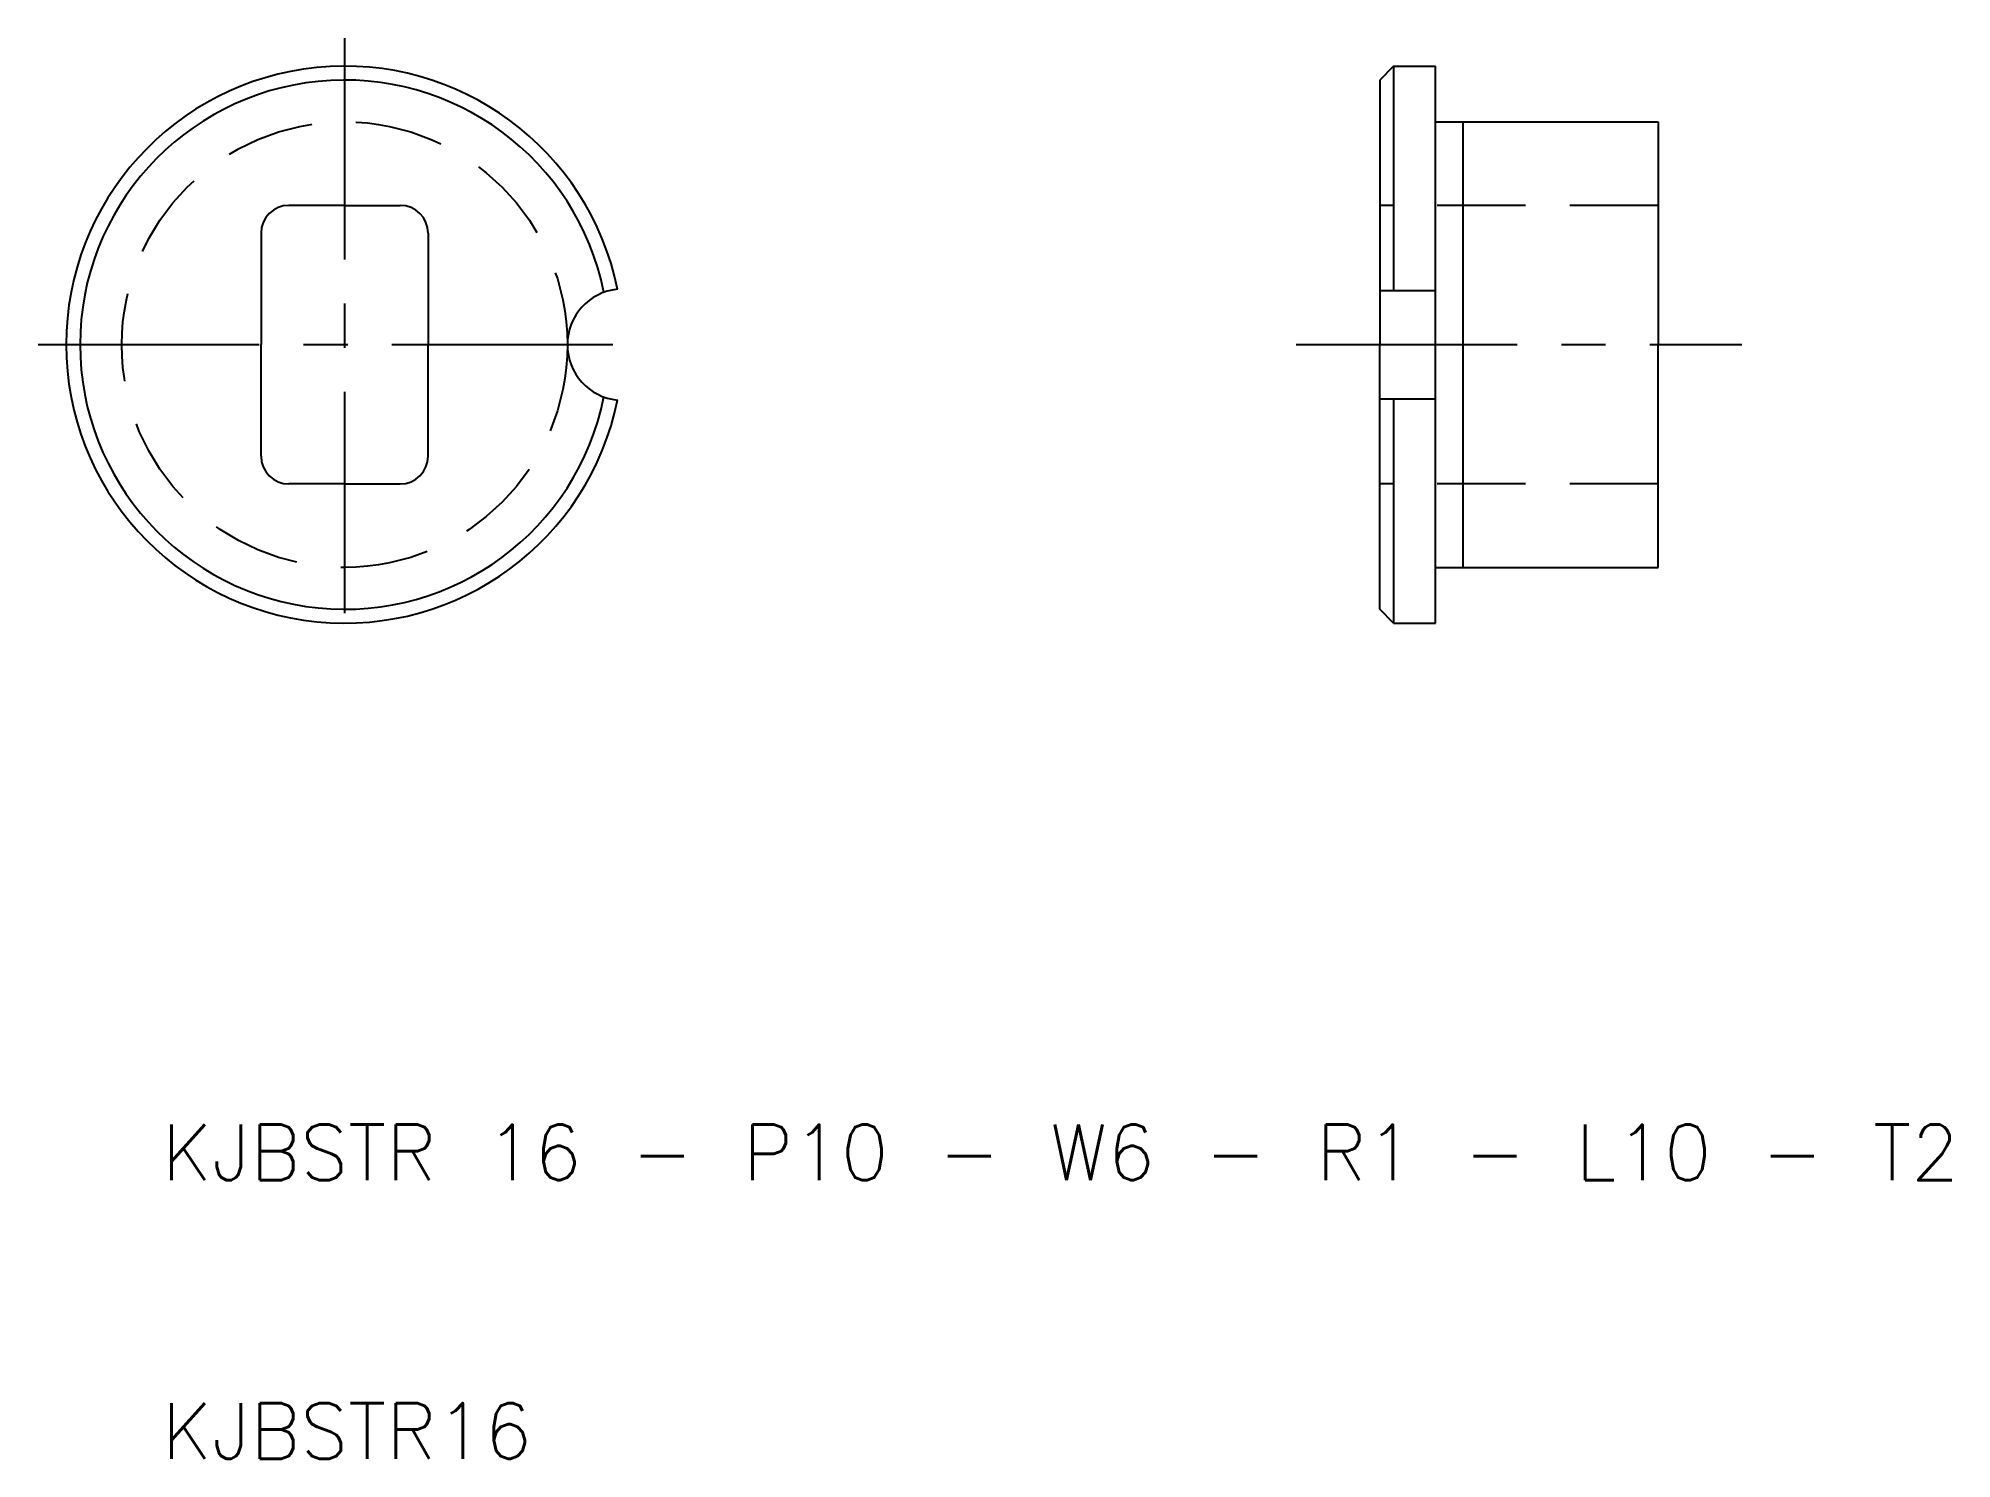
# Model space of a CAD drawing. Extents: x 5.6 to 74.3, y 10 to 61.
import ezdxf

# ---------------------------------------------------------------- set-up
doc = ezdxf.new("R2010")
doc.units = 0
doc.header["$LTSCALE"] = 0.25
doc.linetypes.add('CENTER', pattern=[50.8, 31.75, -6.35, 6.35, -6.35])
doc.linetypes.add('DASHED', pattern=[19.05, 12.7, -6.35])
doc.layers.get('0').update_dxf_attribs({"linetype": 'CONTINUOUS'})
doc.layers.add('CENTER', color=1, linetype='CENTER')
doc.styles.get("Standard").update_dxf_attribs({"font": 'txt.shx'})

msp = doc.modelspace()

# ---------------------------------------------------------------- linework, layer by layer
for p, q in [((54.227, 60), (53.727, 59.5)), ((54.227, 60), (54.227, 51.95)), ((54.227, 60), (55.727, 60)), ((55.727, 58), (55.727, 60)), ((53.727, 59.5), (53.727, 50)), ((55.727, 42), (55.727, 58)), ((55.727, 58), (63.727, 58)), ((56.727, 42), (56.727, 58)), ((63.727, 58), (63.727, 50)), ((16.559, 55), (14.559, 55)), ((16.559, 55), (18.559, 55)), ((13.559, 54), (13.559, 50)), ((19.559, 54), (19.559, 50)), ((53.727, 51.95), (55.727, 51.95)), ((13.559, 46), (13.559, 50)), ((19.559, 46), (19.559, 50)), ((53.727, 40.5), (53.727, 50)), ((63.727, 42), (63.727, 50)), ((53.727, 48.05), (55.727, 48.05)), ((54.227, 48.05), (54.227, 40)), ((16.559, 45), (14.559, 45)), ((16.559, 45), (18.559, 45)), ((55.727, 42), (63.727, 42)), ((55.727, 40), (55.727, 42)), ((54.227, 40), (53.727, 40.5)), ((54.227, 40), (55.727, 40))]:
    msp.add_line(p, q)
at = {"color": 3, "linetype": 'DASHED'}
for p, q in [((63.727, 55), (53.727, 55)), ((63.727, 45), (53.727, 45))]:
    msp.add_line(p, q, dxfattribs=at)
msp.add_circle((16.559, 50), 8, dxfattribs=at)
for centre, radius, start, end in [((16.559, 50), 10, 11.47834, 348.52166), ((16.559, 50), 9.5, 11.40232, 348.59768), ((14.559, 54), 1, 90, 180), ((18.559, 54), 1, 0, 90), ((26.559, 50), 2, 95.73917, 264.26083), ((14.559, 46), 1, 180, 270), ((18.559, 46), 1, 270, 0)]:
    msp.add_arc(centre, radius, start, end)
at = {"layer": 'CENTER', "color": 1, "linetype": 'CENTER'}
for p, q in [((16.559, 61), (16.559, 39)), ((5.559, 50), (27.559, 50)), ((50.727, 50), (66.727, 50))]:
    msp.add_line(p, q, dxfattribs=at)

# ---------------------------------------------------------------- texts
for s, p in [('KJBSTR 16 - P10 - W6 - R1 - L10 - T2', (10, 20)), ('KJBSTR16', (10, 10))]:
    msp.add_text(s, height=2).set_placement(p)

doc.saveas('drawing.dxf')
